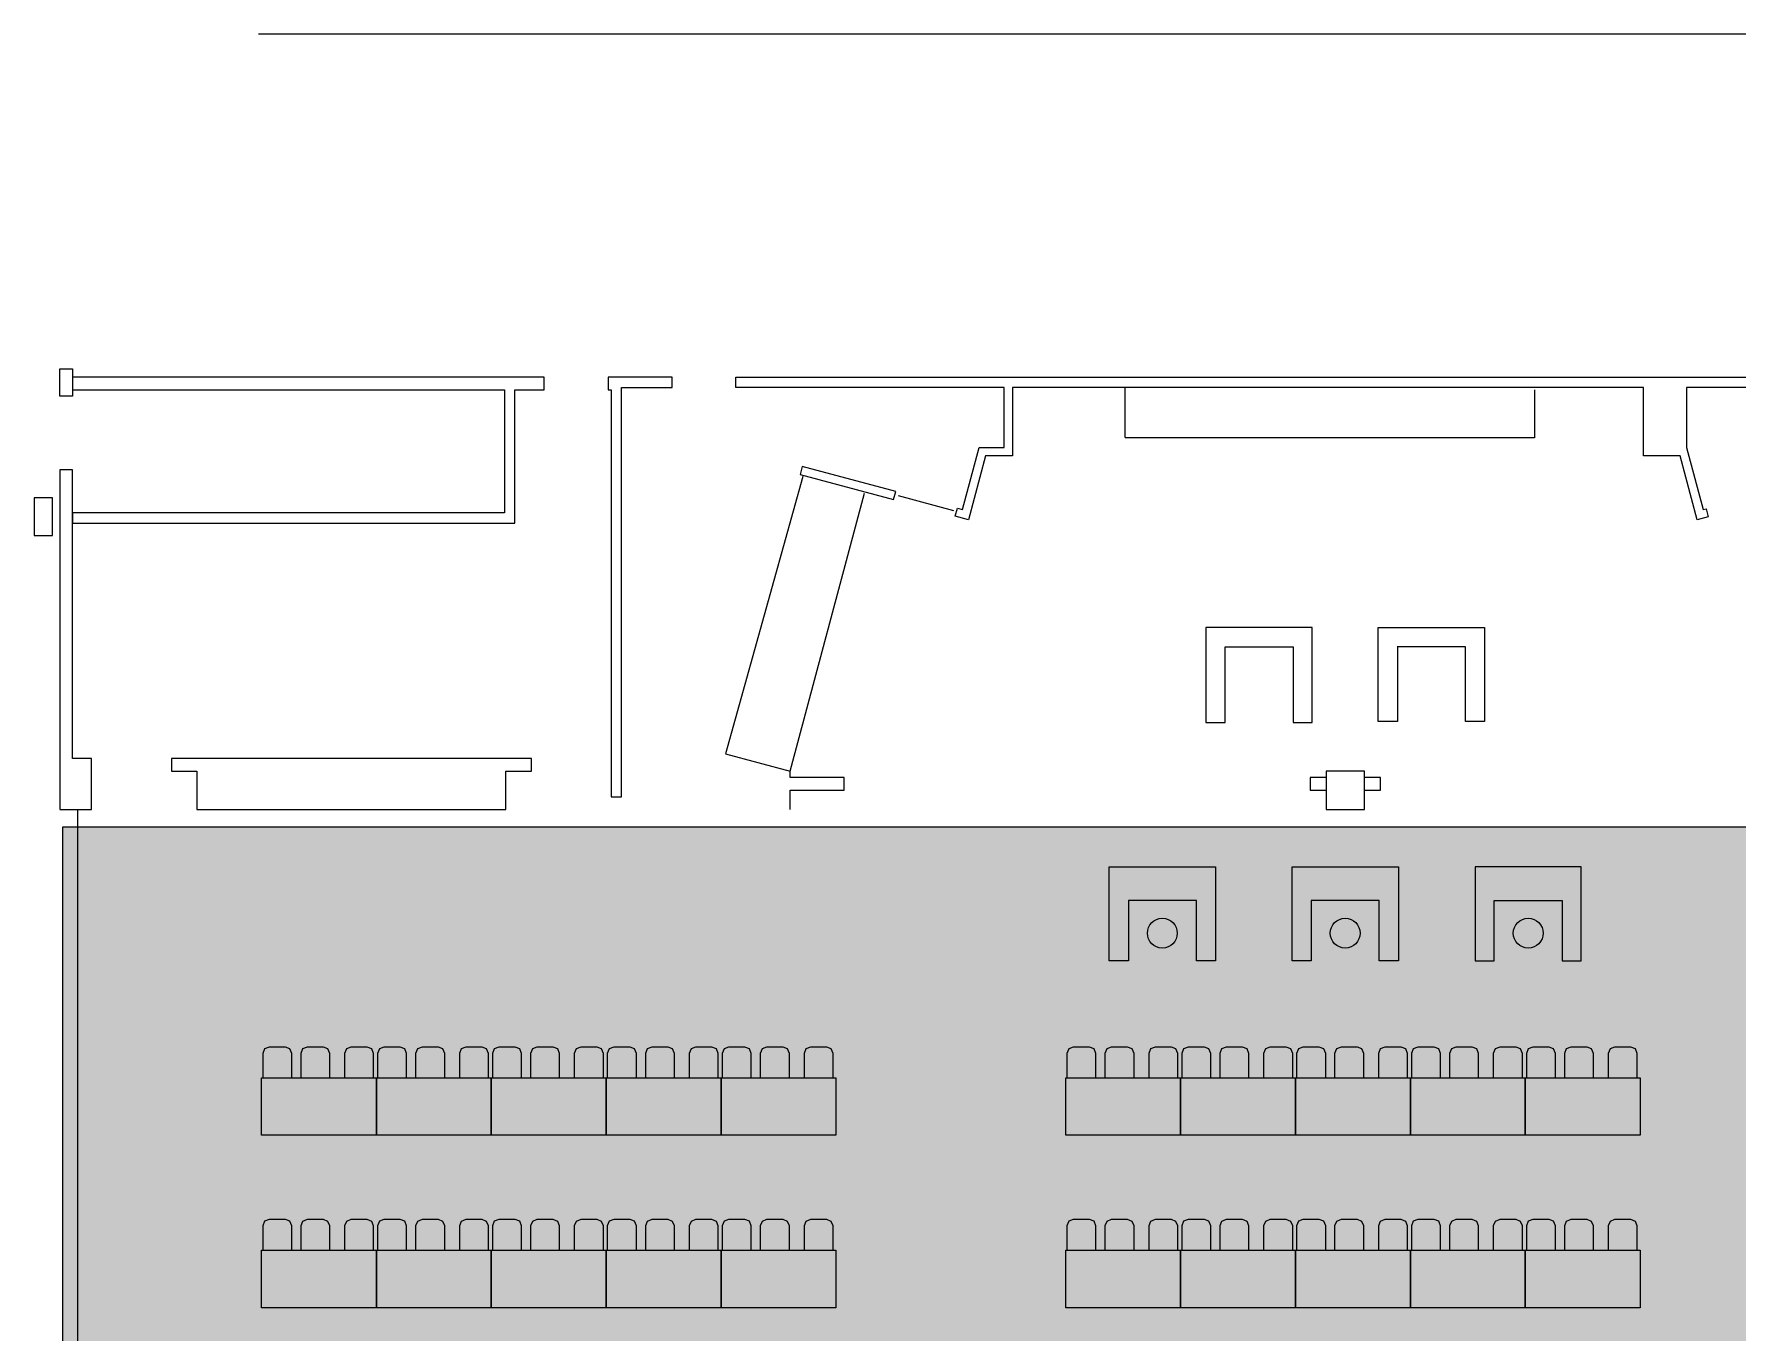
# Model space of a CAD drawing. Header units: feet. Extents: x 304 to 526, y 573 to 801.
# Drawn here: x 308.3 to 397.3, y 733.5 to 801.4 of the extents above; entities that cross this region are included whole.
import ezdxf

# ---------------------------------------------------------------- set-up
doc = ezdxf.new("R2010")
doc.units = ezdxf.units.FT
doc.header["$MEASUREMENT"] = 0
for name, color, linetype in [('background', 7, 'Continuous'), ('Layer 1', 7, 'Continuous'), ('walls', 7, 'Continuous')]:
    doc.layers.add(name, color=color, linetype=linetype)

msp = doc.modelspace()

# ---------------------------------------------------------------- hatches: boundary and pattern name
at = {"layer": 'background', "lineweight": 0, "true_color": 0xe6e6e6, "transparency": 33554687}
h = msp.add_hatch(color=254, dxfattribs=at)
h.dxf.hatch_style = 1
h.paths.add_polyline_path([(491.003, 759.963), (309.753, 759.963), (309.753, 591.797), (491.003, 591.797)])
at = {"layer": 'Layer 1', "lineweight": 0, "true_color": 0xf9cb9c, "transparency": 33554687}
h = msp.add_hatch(color=31, dxfattribs=at)
h.dxf.hatch_style = 1
h.paths.add_polyline_path([(326.152, 746.865), (326.152, 743.865), (320.152, 743.865), (320.152, 746.865)])
h = msp.add_hatch(color=31, dxfattribs=at)
h.dxf.hatch_style = 1
h.paths.add_polyline_path([(332.152, 746.865), (332.152, 743.865), (326.152, 743.865), (326.152, 746.865)])
h = msp.add_hatch(color=31, dxfattribs=at)
h.dxf.hatch_style = 1
h.paths.add_polyline_path([(338.152, 746.865), (338.152, 743.865), (332.152, 743.865), (332.152, 746.865)])
h = msp.add_hatch(color=31, dxfattribs=at)
h.dxf.hatch_style = 1
h.paths.add_polyline_path([(344.152, 746.865), (344.152, 743.865), (338.152, 743.865), (338.152, 746.865)])
h = msp.add_hatch(color=31, dxfattribs=at)
h.dxf.hatch_style = 1
h.paths.add_polyline_path([(350.152, 746.865), (350.152, 743.865), (344.152, 743.865), (344.152, 746.865)])
h = msp.add_hatch(color=31, dxfattribs=at)
h.dxf.hatch_style = 1
h.paths.add_polyline_path([(368.152, 746.865), (368.152, 743.865), (362.152, 743.865), (362.152, 746.865)])
h = msp.add_hatch(color=31, dxfattribs=at)
h.dxf.hatch_style = 1
h.paths.add_polyline_path([(374.152, 746.865), (374.152, 743.865), (368.152, 743.865), (368.152, 746.865)])
h = msp.add_hatch(color=31, dxfattribs=at)
h.dxf.hatch_style = 1
h.paths.add_polyline_path([(380.152, 746.865), (380.152, 743.865), (374.152, 743.865), (374.152, 746.865)])
h = msp.add_hatch(color=31, dxfattribs=at)
h.dxf.hatch_style = 1
h.paths.add_polyline_path([(386.152, 746.865), (386.152, 743.865), (380.152, 743.865), (380.152, 746.865)])
h = msp.add_hatch(color=31, dxfattribs=at)
h.dxf.hatch_style = 1
h.paths.add_polyline_path([(392.152, 746.865), (392.152, 743.865), (386.152, 743.865), (386.152, 746.865)])
h = msp.add_hatch(color=31, dxfattribs=at)
h.dxf.hatch_style = 1
h.paths.add_polyline_path([(326.152, 737.865), (326.152, 734.865), (320.152, 734.865), (320.152, 737.865)])
h = msp.add_hatch(color=31, dxfattribs=at)
h.dxf.hatch_style = 1
h.paths.add_polyline_path([(332.152, 737.865), (332.152, 734.865), (326.152, 734.865), (326.152, 737.865)])
h = msp.add_hatch(color=31, dxfattribs=at)
h.dxf.hatch_style = 1
h.paths.add_polyline_path([(338.152, 737.865), (338.152, 734.865), (332.152, 734.865), (332.152, 737.865)])
h = msp.add_hatch(color=31, dxfattribs=at)
h.dxf.hatch_style = 1
h.paths.add_polyline_path([(344.152, 737.865), (344.152, 734.865), (338.152, 734.865), (338.152, 737.865)])
h = msp.add_hatch(color=31, dxfattribs=at)
h.dxf.hatch_style = 1
h.paths.add_polyline_path([(350.152, 737.865), (350.152, 734.865), (344.152, 734.865), (344.152, 737.865)])
h = msp.add_hatch(color=31, dxfattribs=at)
h.dxf.hatch_style = 1
h.paths.add_polyline_path([(368.152, 737.865), (368.152, 734.865), (362.152, 734.865), (362.152, 737.865)])
h = msp.add_hatch(color=31, dxfattribs=at)
h.dxf.hatch_style = 1
h.paths.add_polyline_path([(374.152, 737.865), (374.152, 734.865), (368.152, 734.865), (368.152, 737.865)])
h = msp.add_hatch(color=31, dxfattribs=at)
h.dxf.hatch_style = 1
h.paths.add_polyline_path([(380.152, 737.865), (380.152, 734.865), (374.152, 734.865), (374.152, 737.865)])
h = msp.add_hatch(color=31, dxfattribs=at)
h.dxf.hatch_style = 1
h.paths.add_polyline_path([(386.152, 737.865), (386.152, 734.865), (380.152, 734.865), (380.152, 737.865)])
h = msp.add_hatch(color=31, dxfattribs=at)
h.dxf.hatch_style = 1
h.paths.add_polyline_path([(392.152, 737.865), (392.152, 734.865), (386.152, 734.865), (386.152, 737.865)])

# ---------------------------------------------------------------- linework, layer by layer
at = {"layer": 'background', "color": 254, "lineweight": 0, "true_color": 0xe6e6e6, "transparency": 33554687}
msp.add_lwpolyline([(491.003, 759.963), (309.753, 759.963), (309.753, 591.797), (491.003, 591.797)], close=True, dxfattribs=at)
at = {"layer": 'background', "color": 254, "lineweight": 25, "true_color": 0xe6e6e6}
msp.add_lwpolyline([(491.003, 759.963), (309.753, 759.963), (309.753, 591.797), (491.003, 591.797)], close=True, dxfattribs=at)
at = {"layer": 'Layer 1', "color": 18, "lineweight": 25, "true_color": 0x000000}
for points in [[(321.73, 748.138), (321.633, 748.374), (321.397, 748.471), (320.543, 748.471), (320.307, 748.374), (320.21, 748.138), (320.21, 746.871), (321.73, 746.871)], [(323.72, 748.137), (323.622, 748.373), (323.387, 748.471), (322.532, 748.471), (322.296, 748.373), (322.199, 748.137), (322.199, 746.871), (323.72, 746.871)], [(326.007, 748.137), (325.909, 748.373), (325.673, 748.47), (324.819, 748.47), (324.583, 748.373), (324.486, 748.137), (324.486, 746.87), (326.007, 746.87)], [(327.73, 748.138), (327.633, 748.374), (327.397, 748.471), (326.543, 748.471), (326.307, 748.374), (326.21, 748.138), (326.21, 746.871), (327.73, 746.871)], [(329.72, 748.137), (329.622, 748.373), (329.387, 748.471), (328.532, 748.471), (328.296, 748.373), (328.199, 748.137), (328.199, 746.871), (329.72, 746.871)], [(332.007, 748.137), (331.909, 748.373), (331.673, 748.47), (330.819, 748.47), (330.583, 748.373), (330.486, 748.137), (330.486, 746.87), (332.007, 746.87)], [(333.73, 748.138), (333.633, 748.374), (333.397, 748.471), (332.543, 748.471), (332.307, 748.374), (332.21, 748.138), (332.21, 746.871), (333.73, 746.871)], [(335.72, 748.137), (335.622, 748.373), (335.387, 748.471), (334.532, 748.471), (334.296, 748.373), (334.199, 748.137), (334.199, 746.871), (335.72, 746.871)], [(338.007, 748.137), (337.909, 748.373), (337.673, 748.47), (336.819, 748.47), (336.583, 748.373), (336.486, 748.137), (336.486, 746.87), (338.007, 746.87)], [(339.73, 748.138), (339.633, 748.374), (339.397, 748.471), (338.543, 748.471), (338.307, 748.374), (338.21, 748.138), (338.21, 746.871), (339.73, 746.871)], [(341.72, 748.137), (341.622, 748.373), (341.387, 748.471), (340.532, 748.471), (340.296, 748.373), (340.199, 748.137), (340.199, 746.871), (341.72, 746.871)], [(344.007, 748.137), (343.909, 748.373), (343.673, 748.47), (342.819, 748.47), (342.583, 748.373), (342.486, 748.137), (342.486, 746.87), (344.007, 746.87)], [(345.73, 748.138), (345.633, 748.374), (345.397, 748.471), (344.543, 748.471), (344.307, 748.374), (344.21, 748.138), (344.21, 746.871), (345.73, 746.871)], [(347.72, 748.137), (347.622, 748.373), (347.387, 748.471), (346.532, 748.471), (346.296, 748.373), (346.199, 748.137), (346.199, 746.871), (347.72, 746.871)], [(350.007, 748.137), (349.909, 748.373), (349.673, 748.47), (348.819, 748.47), (348.583, 748.373), (348.486, 748.137), (348.486, 746.87), (350.007, 746.87)], [(363.73, 748.138), (363.633, 748.374), (363.397, 748.471), (362.543, 748.471), (362.307, 748.374), (362.21, 748.138), (362.21, 746.871), (363.73, 746.871)], [(365.72, 748.137), (365.622, 748.373), (365.387, 748.471), (364.532, 748.471), (364.296, 748.373), (364.199, 748.137), (364.199, 746.871), (365.72, 746.871)], [(368.007, 748.137), (367.909, 748.373), (367.673, 748.47), (366.819, 748.47), (366.583, 748.373), (366.486, 748.137), (366.486, 746.87), (368.007, 746.87)], [(369.73, 748.138), (369.633, 748.374), (369.397, 748.471), (368.543, 748.471), (368.307, 748.374), (368.21, 748.138), (368.21, 746.871), (369.73, 746.871)], [(371.72, 748.137), (371.622, 748.373), (371.387, 748.471), (370.532, 748.471), (370.296, 748.373), (370.199, 748.137), (370.199, 746.871), (371.72, 746.871)], [(374.007, 748.137), (373.909, 748.373), (373.673, 748.47), (372.819, 748.47), (372.583, 748.373), (372.486, 748.137), (372.486, 746.87), (374.007, 746.87)], [(375.73, 748.138), (375.633, 748.374), (375.397, 748.471), (374.543, 748.471), (374.307, 748.374), (374.21, 748.138), (374.21, 746.871), (375.73, 746.871)], [(377.72, 748.137), (377.622, 748.373), (377.387, 748.471), (376.532, 748.471), (376.296, 748.373), (376.199, 748.137), (376.199, 746.871), (377.72, 746.871)], [(380.007, 748.137), (379.909, 748.373), (379.673, 748.47), (378.819, 748.47), (378.583, 748.373), (378.486, 748.137), (378.486, 746.87), (380.007, 746.87)], [(381.73, 748.138), (381.633, 748.374), (381.397, 748.471), (380.543, 748.471), (380.307, 748.374), (380.21, 748.138), (380.21, 746.871), (381.73, 746.871)], [(383.72, 748.137), (383.622, 748.373), (383.387, 748.471), (382.532, 748.471), (382.296, 748.373), (382.199, 748.137), (382.199, 746.871), (383.72, 746.871)], [(386.007, 748.137), (385.909, 748.373), (385.673, 748.47), (384.819, 748.47), (384.583, 748.373), (384.486, 748.137), (384.486, 746.87), (386.007, 746.87)], [(387.73, 748.138), (387.633, 748.374), (387.397, 748.471), (386.543, 748.471), (386.307, 748.374), (386.21, 748.138), (386.21, 746.871), (387.73, 746.871)], [(389.72, 748.137), (389.622, 748.373), (389.387, 748.471), (388.532, 748.471), (388.296, 748.373), (388.199, 748.137), (388.199, 746.871), (389.72, 746.871)], [(392.007, 748.137), (391.909, 748.373), (391.673, 748.47), (390.819, 748.47), (390.583, 748.373), (390.486, 748.137), (390.486, 746.87), (392.007, 746.87)], [(326.152, 746.865), (326.152, 743.865), (320.152, 743.865), (320.152, 746.865)], [(332.152, 746.865), (332.152, 743.865), (326.152, 743.865), (326.152, 746.865)], [(338.152, 746.865), (338.152, 743.865), (332.152, 743.865), (332.152, 746.865)], [(344.152, 746.865), (344.152, 743.865), (338.152, 743.865), (338.152, 746.865)], [(350.152, 746.865), (350.152, 743.865), (344.152, 743.865), (344.152, 746.865)], [(368.152, 746.865), (368.152, 743.865), (362.152, 743.865), (362.152, 746.865)], [(374.152, 746.865), (374.152, 743.865), (368.152, 743.865), (368.152, 746.865)], [(380.152, 746.865), (380.152, 743.865), (374.152, 743.865), (374.152, 746.865)], [(386.152, 746.865), (386.152, 743.865), (380.152, 743.865), (380.152, 746.865)], [(392.152, 746.865), (392.152, 743.865), (386.152, 743.865), (386.152, 746.865)], [(321.73, 739.138), (321.633, 739.374), (321.397, 739.471), (320.543, 739.471), (320.307, 739.374), (320.21, 739.138), (320.21, 737.871), (321.73, 737.871)], [(323.72, 739.137), (323.622, 739.373), (323.387, 739.471), (322.532, 739.471), (322.296, 739.373), (322.199, 739.137), (322.199, 737.871), (323.72, 737.871)], [(326.007, 739.137), (325.909, 739.373), (325.673, 739.47), (324.819, 739.47), (324.583, 739.373), (324.486, 739.137), (324.486, 737.87), (326.007, 737.87)], [(327.73, 739.138), (327.633, 739.374), (327.397, 739.471), (326.543, 739.471), (326.307, 739.374), (326.21, 739.138), (326.21, 737.871), (327.73, 737.871)], [(329.72, 739.137), (329.622, 739.373), (329.387, 739.471), (328.532, 739.471), (328.296, 739.373), (328.199, 739.137), (328.199, 737.871), (329.72, 737.871)], [(332.007, 739.137), (331.909, 739.373), (331.673, 739.47), (330.819, 739.47), (330.583, 739.373), (330.486, 739.137), (330.486, 737.87), (332.007, 737.87)], [(333.73, 739.138), (333.633, 739.374), (333.397, 739.471), (332.543, 739.471), (332.307, 739.374), (332.21, 739.138), (332.21, 737.871), (333.73, 737.871)], [(335.72, 739.137), (335.622, 739.373), (335.387, 739.471), (334.532, 739.471), (334.296, 739.373), (334.199, 739.137), (334.199, 737.871), (335.72, 737.871)], [(338.007, 739.137), (337.909, 739.373), (337.673, 739.47), (336.819, 739.47), (336.583, 739.373), (336.486, 739.137), (336.486, 737.87), (338.007, 737.87)], [(339.73, 739.138), (339.633, 739.374), (339.397, 739.471), (338.543, 739.471), (338.307, 739.374), (338.21, 739.138), (338.21, 737.871), (339.73, 737.871)], [(341.72, 739.137), (341.622, 739.373), (341.387, 739.471), (340.532, 739.471), (340.296, 739.373), (340.199, 739.137), (340.199, 737.871), (341.72, 737.871)], [(344.007, 739.137), (343.909, 739.373), (343.673, 739.47), (342.819, 739.47), (342.583, 739.373), (342.486, 739.137), (342.486, 737.87), (344.007, 737.87)], [(345.73, 739.138), (345.633, 739.374), (345.397, 739.471), (344.543, 739.471), (344.307, 739.374), (344.21, 739.138), (344.21, 737.871), (345.73, 737.871)], [(347.72, 739.137), (347.622, 739.373), (347.387, 739.471), (346.532, 739.471), (346.296, 739.373), (346.199, 739.137), (346.199, 737.871), (347.72, 737.871)], [(350.007, 739.137), (349.909, 739.373), (349.673, 739.47), (348.819, 739.47), (348.583, 739.373), (348.486, 739.137), (348.486, 737.87), (350.007, 737.87)], [(363.73, 739.138), (363.633, 739.374), (363.397, 739.471), (362.543, 739.471), (362.307, 739.374), (362.21, 739.138), (362.21, 737.871), (363.73, 737.871)], [(365.72, 739.137), (365.622, 739.373), (365.387, 739.471), (364.532, 739.471), (364.296, 739.373), (364.199, 739.137), (364.199, 737.871), (365.72, 737.871)], [(368.007, 739.137), (367.909, 739.373), (367.673, 739.47), (366.819, 739.47), (366.583, 739.373), (366.486, 739.137), (366.486, 737.87), (368.007, 737.87)], [(369.73, 739.138), (369.633, 739.374), (369.397, 739.471), (368.543, 739.471), (368.307, 739.374), (368.21, 739.138), (368.21, 737.871), (369.73, 737.871)], [(371.72, 739.137), (371.622, 739.373), (371.387, 739.471), (370.532, 739.471), (370.296, 739.373), (370.199, 739.137), (370.199, 737.871), (371.72, 737.871)], [(374.007, 739.137), (373.909, 739.373), (373.673, 739.47), (372.819, 739.47), (372.583, 739.373), (372.486, 739.137), (372.486, 737.87), (374.007, 737.87)], [(375.73, 739.138), (375.633, 739.374), (375.397, 739.471), (374.543, 739.471), (374.307, 739.374), (374.21, 739.138), (374.21, 737.871), (375.73, 737.871)], [(377.72, 739.137), (377.622, 739.373), (377.387, 739.471), (376.532, 739.471), (376.296, 739.373), (376.199, 739.137), (376.199, 737.871), (377.72, 737.871)], [(380.007, 739.137), (379.909, 739.373), (379.673, 739.47), (378.819, 739.47), (378.583, 739.373), (378.486, 739.137), (378.486, 737.87), (380.007, 737.87)], [(381.73, 739.138), (381.633, 739.374), (381.397, 739.471), (380.543, 739.471), (380.307, 739.374), (380.21, 739.138), (380.21, 737.871), (381.73, 737.871)], [(383.72, 739.137), (383.622, 739.373), (383.387, 739.471), (382.532, 739.471), (382.296, 739.373), (382.199, 739.137), (382.199, 737.871), (383.72, 737.871)], [(386.007, 739.137), (385.909, 739.373), (385.673, 739.47), (384.819, 739.47), (384.583, 739.373), (384.486, 739.137), (384.486, 737.87), (386.007, 737.87)], [(387.73, 739.138), (387.633, 739.374), (387.397, 739.471), (386.543, 739.471), (386.307, 739.374), (386.21, 739.138), (386.21, 737.871), (387.73, 737.871)], [(389.72, 739.137), (389.622, 739.373), (389.387, 739.471), (388.532, 739.471), (388.296, 739.373), (388.199, 739.137), (388.199, 737.871), (389.72, 737.871)], [(392.007, 739.137), (391.909, 739.373), (391.673, 739.47), (390.819, 739.47), (390.583, 739.373), (390.486, 739.137), (390.486, 737.87), (392.007, 737.87)], [(326.152, 737.865), (326.152, 734.865), (320.152, 734.865), (320.152, 737.865)], [(332.152, 737.865), (332.152, 734.865), (326.152, 734.865), (326.152, 737.865)], [(338.152, 737.865), (338.152, 734.865), (332.152, 734.865), (332.152, 737.865)], [(344.152, 737.865), (344.152, 734.865), (338.152, 734.865), (338.152, 737.865)], [(350.152, 737.865), (350.152, 734.865), (344.152, 734.865), (344.152, 737.865)], [(368.152, 737.865), (368.152, 734.865), (362.152, 734.865), (362.152, 737.865)], [(374.152, 737.865), (374.152, 734.865), (368.152, 734.865), (368.152, 737.865)], [(380.152, 737.865), (380.152, 734.865), (374.152, 734.865), (374.152, 737.865)], [(386.152, 737.865), (386.152, 734.865), (380.152, 734.865), (380.152, 737.865)], [(392.152, 737.865), (392.152, 734.865), (386.152, 734.865), (386.152, 737.865)]]:
    msp.add_lwpolyline(points, close=True, dxfattribs=at)
at = {"layer": 'Layer 1', "color": 18, "lineweight": 0, "true_color": 0x000000, "transparency": 33554687}
for points in [[(326.152, 746.865), (326.152, 743.865), (320.152, 743.865), (320.152, 746.865)], [(332.152, 746.865), (332.152, 743.865), (326.152, 743.865), (326.152, 746.865)], [(338.152, 746.865), (338.152, 743.865), (332.152, 743.865), (332.152, 746.865)], [(344.152, 746.865), (344.152, 743.865), (338.152, 743.865), (338.152, 746.865)], [(350.152, 746.865), (350.152, 743.865), (344.152, 743.865), (344.152, 746.865)], [(368.152, 746.865), (368.152, 743.865), (362.152, 743.865), (362.152, 746.865)], [(374.152, 746.865), (374.152, 743.865), (368.152, 743.865), (368.152, 746.865)], [(380.152, 746.865), (380.152, 743.865), (374.152, 743.865), (374.152, 746.865)], [(386.152, 746.865), (386.152, 743.865), (380.152, 743.865), (380.152, 746.865)], [(392.152, 746.865), (392.152, 743.865), (386.152, 743.865), (386.152, 746.865)], [(326.152, 737.865), (326.152, 734.865), (320.152, 734.865), (320.152, 737.865)], [(332.152, 737.865), (332.152, 734.865), (326.152, 734.865), (326.152, 737.865)], [(338.152, 737.865), (338.152, 734.865), (332.152, 734.865), (332.152, 737.865)], [(344.152, 737.865), (344.152, 734.865), (338.152, 734.865), (338.152, 737.865)], [(350.152, 737.865), (350.152, 734.865), (344.152, 734.865), (344.152, 737.865)], [(368.152, 737.865), (368.152, 734.865), (362.152, 734.865), (362.152, 737.865)], [(374.152, 737.865), (374.152, 734.865), (368.152, 734.865), (368.152, 737.865)], [(380.152, 737.865), (380.152, 734.865), (374.152, 734.865), (374.152, 737.865)], [(386.152, 737.865), (386.152, 734.865), (380.152, 734.865), (380.152, 737.865)], [(392.152, 737.865), (392.152, 734.865), (386.152, 734.865), (386.152, 737.865)]]:
    msp.add_lwpolyline(points, close=True, dxfattribs=at)
at = {"layer": 'walls', "color": 18, "lineweight": 25, "true_color": 0x000000}
for points in [[(503.949, 801.371), (319.993, 801.371)], [(356.497, 776.619), (356.762, 776.548), (357.631, 779.79), (358.935, 779.79), (358.935, 782.915), (344.928, 782.915), (344.928, 783.457), (429.845, 783.457), (429.845, 782.915), (413.942, 782.915), (413.942, 782.508), (413.4, 782.508), (413.4, 782.915), (394.579, 782.915), (394.579, 779.79), (395.448, 776.548), (395.594, 776.587), (395.708, 776.164)], [(395.708, 776.164), (395.138, 776.012), (394.243, 779.353), (392.337, 779.353), (392.337, 782.915), (359.373, 782.915), (359.373, 779.353), (357.967, 779.353), (357.072, 776.012), (356.384, 776.196), (356.497, 776.619)], [(365.265, 780.305), (365.265, 782.915)], [(386.628, 782.794), (386.628, 780.29), (365.265, 780.29)], [(309.608, 760.881), (310.268, 760.881), (311.277, 760.881), (311.277, 763.548), (310.275, 763.548), (310.275, 778.624), (309.608, 778.624), (309.608, 760.897)], [(348.424, 778.264), (344.379, 763.785), (347.754, 762.881)], [(347.754, 760.881), (347.754, 761.881), (350.587, 761.881), (350.587, 762.548), (347.754, 762.548), (347.753, 762.881), (351.644, 777.402)], [(353.395, 777.277), (356.293, 776.501)], [(374.03, 769.381), (374.03, 765.429), (375.03, 765.429), (375.03, 770.381), (369.478, 770.381), (369.478, 765.429), (370.478, 765.429), (370.478, 769.381), (374.039, 769.381)], [(379.478, 769.381), (379.478, 765.479), (378.478, 765.479), (378.478, 770.381), (384.03, 770.381), (384.03, 765.479), (383.03, 765.479), (383.03, 769.381), (379.469, 769.381)], [(316.775, 762.881), (316.775, 760.881), (318.775, 760.881), (332.911, 760.881), (332.911, 762.881), (334.245, 762.881), (334.245, 763.548), (315.444, 763.548), (315.444, 762.881), (316.777, 762.881)], [(375.754, 762.548), (374.921, 762.548), (374.921, 761.881), (375.754, 761.881)], [(377.754, 761.881), (378.587, 761.881), (378.587, 762.548), (377.754, 762.548)], [(310.541, 760.881), (310.541, 591.967)]]:
    msp.add_lwpolyline(points, dxfattribs=at)
for points in [[(309.608, 783.883), (310.275, 783.883), (310.275, 782.457), (309.608, 782.457)], [(310.275, 782.79), (332.834, 782.79), (332.834, 776.377), (310.275, 776.377), (310.275, 775.835), (333.376, 775.835), (333.376, 782.79), (334.914, 782.79), (334.914, 783.457), (310.275, 783.457)], [(338.247, 782.79), (338.414, 782.79), (338.414, 761.548), (338.956, 761.548), (338.956, 782.915), (341.594, 782.915), (341.594, 783.457), (338.956, 783.457), (338.247, 783.457)], [(348.392, 778.79), (348.279, 778.368), (353.164, 777.059), (353.278, 777.481)], [(309.229, 777.148), (308.271, 777.148), (308.271, 775.189), (309.229, 775.189)], [(375.754, 762.881), (375.754, 760.881), (377.754, 760.881), (377.754, 762.881)], [(365.427, 752.979), (364.427, 752.979), (364.427, 757.881), (369.978, 757.881), (369.978, 752.979), (368.978, 752.979), (368.978, 756.119), (365.427, 756.119)], [(373.978, 757.881), (379.53, 757.881), (379.53, 752.979), (378.53, 752.979), (378.53, 756.119), (374.978, 756.119), (374.978, 752.979), (373.978, 752.979)], [(388.081, 756.119), (388.081, 752.979), (389.081, 752.979), (389.081, 757.881), (383.529, 757.881), (383.529, 752.979), (384.529, 752.979), (384.529, 756.119)]]:
    msp.add_lwpolyline(points, close=True, dxfattribs=at)
for centre in [(367.198, 754.422), (376.749, 754.422), (386.31, 754.422)]:
    msp.add_circle(centre, 0.781, dxfattribs=at)

doc.saveas('drawing.dxf')
